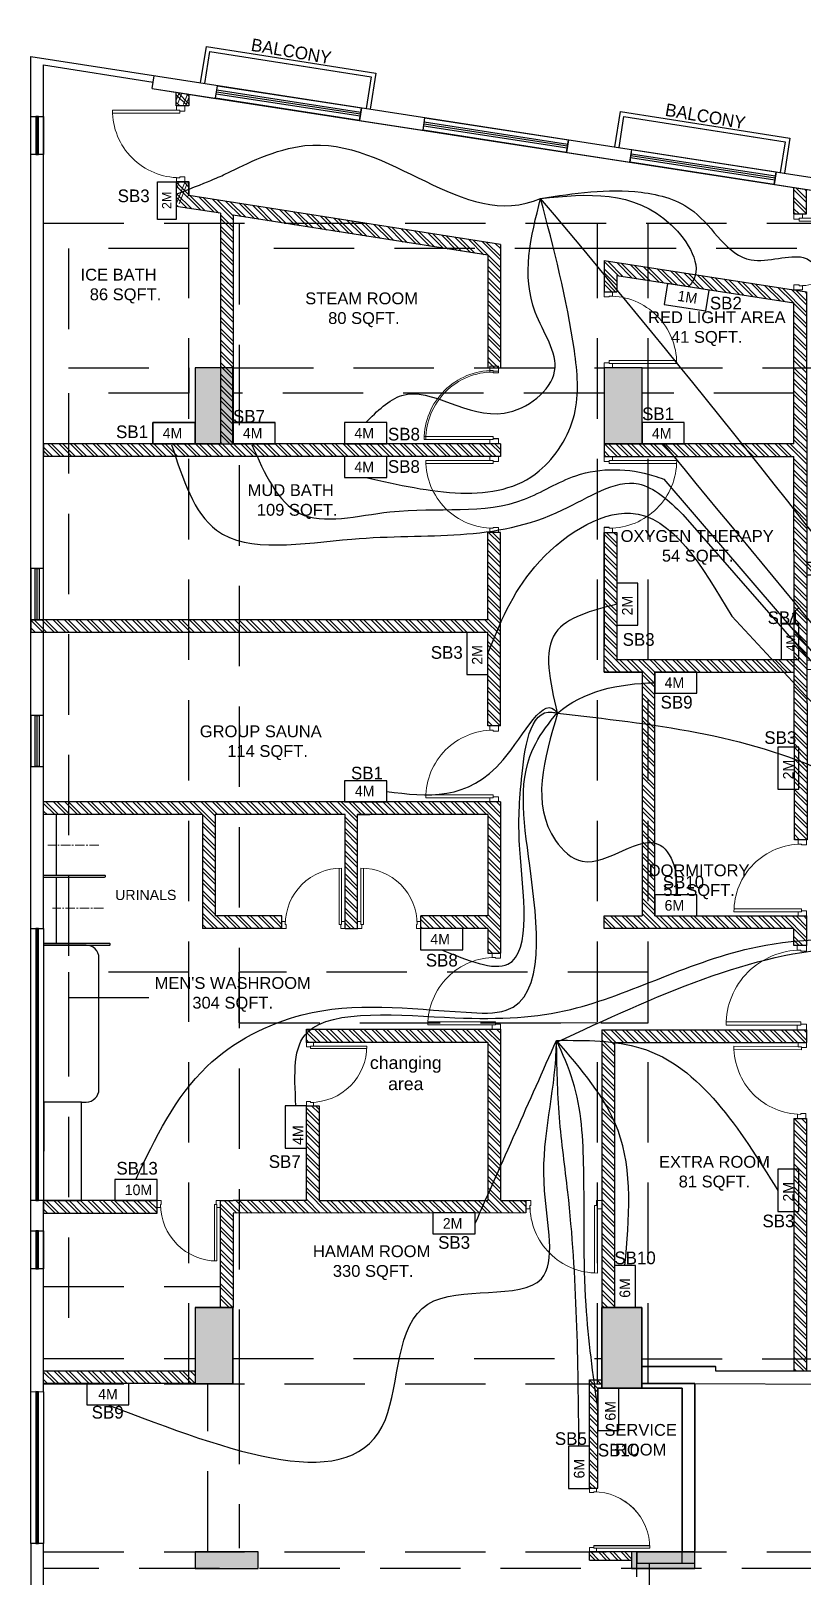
# Model space of a CAD drawing. Header units: millimetres. Extents: x 1464389 to 1998638, y -29162 to 256806.
# Drawn here: x 1708552 to 1717693, y 142002 to 160305 of the extents above; entities that cross this region are included whole.
import ezdxf

# ---------------------------------------------------------------- set-up
doc = ezdxf.new("R2010")
doc.units = ezdxf.units.MM
doc.header["$LTSCALE"] = 15
for name, pattern in [('CENTER2', [1.125, 0.75, -0.125, 0.125, -0.125]), ('DASHED2', [0.375, 0.25, -0.125]), ('HIDDEN', [9.525, 6.35, -3.175]), ('JIS_02_1.2', [2.5, 1.25, -1.25])]:
    doc.linetypes.add(name, pattern=pattern)
doc.layers.get('0').update_dxf_attribs({"lineweight": 5})
for name, color, linetype in [('0_1.5sqmm wire', 4, 'Continuous'), ('0_2.5sqmm', 6, 'Continuous'), ('0_COVE_loop', 30, 'Continuous'), ('A-TEXT', 4, 'Continuous'), ('A-WNDW', 4, 'Continuous'), ('COLUMN', 14, 'Continuous'), ('FURNITURE', 24, 'Continuous'), ('GFC Walls', 14, 'Continuous'), ('Layer 1', 7, 'Continuous'), ('LS_DR_Washbasin', 165, 'Continuous'), ('NEW WALL', 5, 'Continuous'), ('S-beamline-7', 8, 'HIDDEN'), ('S-col-3', 3, 'Continuous'), ('S-rcshd-252', 252, 'Continuous'), ('Text', 250, 'Continuous')]:
    doc.layers.add(name, color=color, linetype=linetype)
for name, color, linetype, lineweight in [('DOOR', 124, 'Continuous', 9), ('flooring', 251, 'JIS_02_1.2', 20), ('ledge wall line', 252, 'Continuous', 13), ('SKIRTING', 52, 'Continuous', 30)]:
    doc.layers.add(name, color=color, linetype=linetype, lineweight=lineweight)
doc.layers.add('Furnitures', color=7, linetype='Continuous', lineweight=25, true_color=0x753b00)
doc.styles.add('ARIAL', font='arial.ttf')

# ---------------------------------------------------------------- blocks, each defined once
blk = doc.blocks.new('D900')
for points in [[(0, 840), (0, 900), (100, 900), (100, 850), (60, 850), (60, 840)], [(0, 60), (0, 0), (100, 0), (100, 50), (60, 50), (60, 60)]]:
    blk.add_lwpolyline(points, close=True)
blk.add_lwpolyline([(60, 850, -0.414214), (860, 50), (60, 50), (60, 85), (859, 85)], format="xyb")
blk = doc.blocks.new('C')
at = {"layer": 'S-rcshd-252'}
h = blk.add_hatch(color=1, dxfattribs=at)
h.dxf.hatch_style = 1
h.paths.add_polyline_path([(2188411, 910774), (2187961, 910774), (2187961, 909874), (2188261, 909874), (2188411, 909874)])
h.paths.add_polyline_path([(2188411, 899641), (2188261, 899641), (2187961, 899641), (2187961, 898741), (2188411, 898741)])
h.paths.add_polyline_path([(2188711, 896750), (2187961, 896750), (2187961, 896550), (2188711, 896550)])
h.paths.add_polyline_path([(2193256, 899641), (2192781, 899641), (2192781, 898686), (2193256, 898686)])
h.paths.add_polyline_path([(2193196, 896750), (2193135, 896750), (2193135, 896550), (2193196, 896550)])
h.paths.add_polyline_path([(2193346, 896614), (2193196, 896614), (2193196, 896550), (2193346, 896550)])
h.paths.add_polyline_path([(2193736, 896750), (2193196, 896750), (2193196, 896614), (2193736, 896614)])
h.paths.add_polyline_path([(2193886, 896614), (2193736, 896614), (2193346, 896614), (2193346, 896550), (2193886, 896550)])
h.paths.add_polyline_path([(2193886, 896750), (2193736, 896750), (2193736, 896614), (2193886, 896614)])
h.paths.add_polyline_path([(2198475, 899036), (2198000, 899036), (2198000, 898722), (2198475, 898720)])
h.paths.add_polyline_path([(2198475, 899651), (2198000, 899651), (2198000, 899036), (2198475, 899036)])
h.paths.add_polyline_path([(2203030, 897190), (2202880, 897190), (2202880, 896750), (2203030, 896750)])
h.paths.add_polyline_path([(2203145, 897190), (2203030, 897190), (2203030, 896750), (2203145, 896750)])
h.paths.add_polyline_path([(2203145, 896750), (2203030, 896750), (2203030, 896550), (2203145, 896550)])
h.paths.add_polyline_path([(2203030, 896750), (2202880, 896750), (2202880, 896550), (2203030, 896550)])
h.paths.add_polyline_path([(2203030, 896550), (2202880, 896550), (2202880, 896520), (2203030, 896520)])
h.paths.add_polyline_path([(2203145, 896550), (2203030, 896550), (2203030, 896520), (2203145, 896520)])
h.paths.add_polyline_path([(2208039, 896750), (2207774, 896750), (2207774, 896550), (2208039, 896550)])
h.paths.add_polyline_path([(2208039, 897190), (2207774, 897190), (2207774, 896750), (2208039, 896750)])
h.paths.add_polyline_path([(2208039, 896550), (2207774, 896550), (2207774, 896520), (2208039, 896520)])
h.paths.add_polyline_path([(2208039, 901491), (2207774, 901491), (2207774, 900691), (2208039, 900691)])
h.paths.add_polyline_path([(2208039, 905638), (2207694, 905638), (2207694, 904838), (2208039, 904838)])
h.paths.add_polyline_path([(2208039, 909712), (2207694, 909712), (2207694, 908912), (2208039, 908912)])
h.paths.add_polyline_path([(2203060, 910774), (2202610, 910774), (2202610, 909874), (2203060, 909874)])
h.paths.add_polyline_path([(2198475, 910774), (2198025, 910774), (2198025, 909874), (2198475, 909874)])
h.paths.add_polyline_path([(2193260, 910774), (2192810, 910774), (2192810, 909874), (2193260, 909874)])
h = blk.add_hatch(color=1, dxfattribs=at)
h.dxf.hatch_style = 1
h.paths.add_polyline_path([(2203330, 899651), (2202880, 899651), (2202880, 898851), (2203030, 898851), (2203030, 898701), (2203330, 898701)])
h.paths.add_polyline_path([(2203030, 898851), (2202880, 898851), (2202880, 898701), (2203030, 898701)], flags=17)
at = {"layer": 'COLUMN', "color": 240, "true_color": 0xed1f24}
blk.add_lwpolyline([(2203330, 899651), (2202880, 899651), (2202880, 898701), (2203330, 898701)], close=True, dxfattribs=at)
at = {"layer": 'S-col-3', "color": 1, "lineweight": -3, "ltscale": 0.15}
for points in [[(2187961, 909874), (2188411, 909874), (2188411, 910774), (2187961, 910774)], [(2192810, 909874), (2193260, 909874), (2193260, 910774), (2192810, 910774)], [(2198025, 909874), (2198475, 909874), (2198475, 910774), (2198025, 910774)], [(2202610, 909874), (2203060, 909874), (2203060, 910774), (2202610, 910774)], [(2208039, 909712), (2207694, 909712), (2207694, 908912), (2208039, 908912)], [(2208039, 905638), (2207694, 905638), (2207694, 904838), (2208039, 904838)], [(2208039, 905638), (2207694, 905638), (2207694, 904838), (2208039, 904838)], [(2207774, 900691), (2208039, 900691), (2208039, 901491), (2207774, 901491)], [(2207774, 900691), (2208039, 900691), (2208039, 901491), (2207774, 901491)], [(2187961, 898741), (2188411, 898741), (2188411, 899641), (2187961, 899641)], [(2192781, 898686), (2193256, 898686), (2193256, 899641), (2192781, 899641)], [(2202880, 896520), (2203145, 896520), (2203145, 897190), (2202880, 897190)], [(2207774, 896520), (2208039, 896520), (2208039, 897190), (2207774, 897190)], [(2207774, 896520), (2208039, 896520), (2208039, 897190), (2207774, 897190)]]:
    blk.add_lwpolyline(points, close=True, dxfattribs=at)
blk.add_lwpolyline([(2198000, 898722), (2198000, 899651), (2198475, 899651), (2198475, 898720)], dxfattribs=at)
blk = doc.blocks.new('3rd floor beam')
at = {"layer": 'GFC Walls', "color": 252, "linetype": 'DASHED2', "ltscale": 20, "true_color": 0x939598}
for points in [[(2205673, 735816), (2205673, 750221)], [(2205473, 749921), (2205473, 736197)]]:
    blk.add_lwpolyline(points, dxfattribs=at)
at = {"layer": 'S-beamline-7', "ltscale": 10}
for p, q in [((2203758, 745084), (2203758, 748359)), ((2182149, 739337), (2184245, 739337)), ((2189240, 738482), (2196843, 738479)), ((2184095, 736197), (2184095, 738187)), ((2203758, 736636), (2203758, 738147)), ((2204023, 736636), (2204023, 738147))]:
    blk.add_line(p, q, dxfattribs=at)
at = {"layer": 'S-beamline-7', "color": 9, "ltscale": 10, "true_color": 0xc7c8ca}
for points in [[(2182149, 751932), (2193934, 751933)], [(2183870, 738187), (2183870, 751923)], [(2184470, 751923), (2184470, 738187)], [(2188715, 738187), (2188715, 751923)], [(2189315, 738187), (2189315, 751923)], [(2183870, 751632), (2183870, 751632), (2182445, 751632), (2182445, 750221), (2183870, 750221), (2183870, 749921), (2182445, 749921), (2182445, 738497)], [(2193934, 751632), (2189290, 751632), (2188690, 751632), (2184470, 751632)], [(2194534, 736247), (2194534, 751636)], [(2194534, 736247), (2194534, 751636)], [(2194536, 751636), (2198521, 751010)], [(2199389, 749921), (2199389, 751214), (2198517, 751214)], [(2198519, 738297), (2198519, 751213)], [(2184395, 750221), (2188794, 750221)], [(2189244, 750221), (2193980, 750221)], [(2194457, 750221), (2198594, 750221)], [(2199044, 749921), (2199044, 750221), (2205673, 750221)], [(2188794, 749921), (2184395, 749921)], [(2193905, 749921), (2189244, 749921)], [(2198594, 749921), (2194459, 749921)], [(2205473, 749921), (2199044, 749921)], [(2203758, 749158), (2203758, 749921), (2199389, 749921), (2199389, 744843), (2203678, 744843)], [(2204023, 748709), (2204023, 749159), (2198519, 749156)], [(2198519, 748706), (2203678, 748708)], [(2193934, 738497), (2193934, 747961)], [(2204023, 744843), (2205665, 744843)], [(2203678, 744543), (2199389, 744543), (2199389, 738497), (2203758, 738497), (2203758, 744284)], [(2204023, 744543), (2205665, 744543)], [(2204023, 738497), (2204023, 744543)], [(2184470, 742461), (2189315, 742461), (2189315, 743061), (2184470, 743061)], [(2182149, 738487), (2183945, 738487)], [(2184395, 738487), (2188765, 738487)], [(2204023, 738497), (2205665, 738497)], [(2182149, 738187), (2188765, 738187)], [(2184470, 738187), (2184470, 736237)], [(2199164, 735997), (2199164, 738147), (2203758, 738147), (2203758, 736197), (2199164, 736197)], [(2204023, 738147), (2205665, 738147)], [(2182149, 736197), (2205665, 736197)], [(2205665, 735997), (2182149, 735997)]]:
    blk.add_lwpolyline(points, dxfattribs=at)
for points in [[(2204023, 744843), (2205473, 744843), (2205473, 748934), (2204023, 748934)], [(2182445, 742761), (2183870, 742761), (2183870, 743061), (2182445, 743061)]]:
    blk.add_lwpolyline(points, close=True, dxfattribs=at)
blk = doc.blocks.new('outer wall')
blk.add_line((883728, -143804.8), (883751.3, -143656.6))
at = {"layer": 'A-WNDW', "ltscale": 0.5}
for p, q in [((877106.1, -142784.7), (877129.4, -142636.5)), ((882018.2, -143541.4), (882041.5, -143393.2))]:
    blk.add_line(p, q, dxfattribs=at)
for points in [[(877106.1, -142784.7), (877129.4, -142636.5), (878837.3, -142899.6), (878814, -143047.8), (877106.1, -142784.7)], [(878825.4, -142973.7), (877117.8, -142710.6)], [(879565.1, -143163.5), (879588.4, -143015.3), (881290.3, -143277.5), (881267, -143425.7), (879565.1, -143163.5)], [(881278.5, -143351.6), (879576.8, -143089.4)], [(883739.9, -143729.1), (882030.1, -143465.7)], [(874991.9, -148960.9), (874991.9, -148355.9)], [(874991.9, -150700.9), (874991.9, -150095.9)]]:
    blk.add_lwpolyline(points, dxfattribs=at)
for points in [[(878821.6, -142998.4), (877114, -142735.3), (877121.6, -142685.9), (878829.2, -142949)], [(874916.9, -143451.9), (874916.9, -143001.9), (875066.9, -143001.9), (875066.9, -143451.9)], [(874975.2, -143001.9), (874975.2, -143451.9), (875008.6, -143451.9), (875008.6, -143001.9)], [(881274.7, -143376.3), (879573, -143114.1), (879580.6, -143064.7), (881282.3, -143326.9)], [(882018.5, -143539.8), (882041.7, -143391.6), (883751.3, -143656.6), (883728, -143804.8)], [(883736.1, -143753.8), (882026.3, -143490.4), (882033.9, -143441), (883743.7, -143704.4)], [(874916.9, -148960.9), (875066.9, -148960.9), (875066.9, -148355.9), (874916.9, -148355.9)], [(874966.9, -148960.9), (874966.9, -148355.9), (875016.9, -148355.9), (875016.9, -148960.9)], [(874916.9, -150700.9), (875066.9, -150700.9), (875066.9, -150095.9), (874916.9, -150095.9)], [(874966.9, -150700.9), (874966.9, -150095.9), (875016.9, -150095.9), (875016.9, -150700.9)], [(874916.9, -155840), (874916.9, -152620.1), (875066.9, -152620.1), (875066.9, -155840)], [(874975.3, -152620.1), (874975.3, -155840), (875008.6, -155840), (875008.6, -152620.1)], [(874917.1, -159905.1), (874917, -158105), (875066.8, -158105.3), (875067, -159905.4)], [(874975.2, -158105.1), (874975.3, -159905.2), (875008.8, -159905.3), (875008.6, -158105.2)]]:
    blk.add_lwpolyline(points, close=True, dxfattribs=at)
for points, const_width in [([(874991.9, -143001.9), (874991.9, -143451.9)], 9.38), ([(874991.9, -152620.1), (874991.9, -155840)], 9.38), ([(874991.9, -158105.2), (874992, -159905.3)], 9.41)]:
    blk.add_lwpolyline(points, dxfattribs=dict(at, const_width=const_width))
at = {"layer": 'GFC Walls'}
for p, q in [((874916.9, -152620.1), (874916.9, -142290.9)), ((874916.9, -142290.9), (886945.3, -144150.9)), ((875066.9, -152620.1), (875066.9, -142388.4)), ((875066.9, -142388.4), (876367, -142592.7)), ((875066.9, -142388.4), (876367, -142592.7)), ((876355, -142669), (876378.3, -142520.8)), ((876355, -142669), (876378.3, -142520.8)), ((876355, -142669), (877105.8, -142787)), ((877509.3, -142847.1), (878255.5, -142961.9)), ((879962.4, -143225), (880708.6, -143339.8)), ((881267, -143425.7), (881290.3, -143277.5)), ((882434.2, -143605.7), (883180.4, -143720.6)), ((883728, -143804.8), (883751.3, -143656.6)), ((875066.9, -158105.3), (875066.9, -155840)), ((883033.9, -157805.1), (882157.9, -157805.1)), ((882157.9, -158010.1), (882157.9, -157805.1)), ((883033.9, -157805.1), (883033.9, -157860.1)), ((883033.9, -157860.1), (886901.9, -157860.1)), ((882637.9, -158065.1), (882157.9, -158065.1)), ((882637.9, -159986.9), (882637.9, -158065.1)), ((882787.9, -158010.1), (891781.9, -158050.1)), ((882787.9, -158053.9), (882787.9, -158010.1)), ((882787.9, -160136.9), (882787.9, -158053.9)), ((874916.9, -159905.4), (874916.9, -160935.9)), ((875066.9, -160785.9), (875066.9, -159905.4)), ((882097.9, -160241.9), (882097.9, -160000.4)), ((882097.9, -160000.4), (882637.9, -160000.4)), ((882247.9, -161435.9), (882247.9, -160136.9)), ((882247.9, -160136.9), (882637.9, -160136.9)), ((882637.9, -160136.9), (882787.9, -160136.9)), ((882097.9, -160296.9), (882097.9, -160241.9))]:
    blk.add_line(p, q, dxfattribs=at)
for points in [[(876355, -142669), (896735.9, -145808.7)], [(874917, -158105), (874916.9, -156650), (874916.9, -155840)], [(882157.9, -158010.1), (882787.9, -158010.1), (882787.9, -159986.9)], [(882787.9, -160000.4), (882787.9, -158010.1), (882157.9, -158010.1), (882157.9, -158065.1), (882637.9, -158065.1), (882637.9, -160000.4), (882787.9, -160000.4)]]:
    blk.add_lwpolyline(points, dxfattribs=at)
for points in [[(881682.9, -157110.1), (882157.9, -157110.1), (882157.9, -158065.1), (881682.9, -158065.1)], [(882097.9, -160136.9), (882637.9, -160136.9), (882637.9, -160000.4), (882097.9, -160000.4)]]:
    blk.add_lwpolyline(points, close=True, dxfattribs=at)
at = {"layer": 'Layer 1'}
for q in [(877509.3, -142847.1), (877509.3, -142847.1), (878837.3, -142899.6), (878836.8, -142899.6), (878836.8, -142899.6)]:
    blk.add_line((878814, -143047.8), q, dxfattribs=at)
for points in [[(876929.2, -142602.1), (876996.7, -142172.2), (879006.3, -142487.4), (878939.6, -142912.9)], [(876978.7, -142609.7), (877038.3, -142229.4), (878949.2, -142529.1), (878890.2, -142905.3)], [(881839.4, -143361.4), (881905.1, -142942.1), (883914.8, -143257.3), (883849.7, -143672.2)], [(881888.8, -143369), (881946.8, -142999.2), (883857.7, -143298.9), (883800.3, -143664.6)]]:
    blk.add_lwpolyline(points, dxfattribs=at)
blk = doc.blocks.new('DOOR')
at = {"layer": 'DOOR'}
for p, xscale, yscale, zscale, rotation in [((876743, -142876), 0.9998884328855395, 0.9998884328855395, 0.9998884328855395, 179.9999999999829), ((884116, -149552), -1.111111111111109, 1.111111111111109, 1.111111111111109, 270), ((884112, -152470), -1.000938348249392, 1.000938348249392, 1.000938348249392, 359.9999999999933), ((878641, -152620), 0.833208019786223, 0.833208019786223, 0.833208019786223, 90), ((878788, -152620), -0.8333333333330907, 0.8333333333330907, 0.8333333333330907, 270), ((878183, -153970), -0.8333333333323137, 0.8333333333323137, 0.8333333333323137, 180), ((884112, -153970), 1.001173196474355, 1.001173196474355, 1.001173196474355, 179.4305568197881), ((877163, -155840), -0.8333333333333355, 0.8333333333333355, 0.8333333333333341, 90)]:
    blk.add_blockref('D900', p, dxfattribs=dict(at, xscale=xscale, yscale=yscale, zscale=zscale, rotation=rotation))
at = {"layer": 'DOOR', "xscale": -1}
for p, rotation in [((883962, -144155), 180), ((881712, -147027), 180), ((881683, -155840), 90)]:
    blk.add_blockref('D900', p, dxfattribs=dict(at, rotation=rotation))
at = {"layer": 'DOOR'}
blk.add_blockref('D900', (881712, -145977), dxfattribs=at)
for p, xscale, yscale, zscale in [((880458, -146877), -1.022222222228302, 1.022222222228302, 1.022222222228302), ((884112, -153820), -1.111111111111109, 1.111111111111109, 1.111111111111109), ((889761, -157100), 1.33333333333362, 1.33333333333362, 1.33333333333362), ((881538, -160000), 0.8333333333333334, 0.8333333333333334, 0.8333333333333334)]:
    blk.add_blockref('D900', p, dxfattribs=dict(at, xscale=xscale, yscale=yscale, zscale=zscale))
at = {"layer": 'DOOR', "xscale": -1}
for p in [(880458, -146877), (880458, -151120), (880458, -151120), (880483, -153811)]:
    blk.add_blockref('D900', p, dxfattribs=at)
at = {"layer": 'DOOR'}
for p, rotation in [((880458, -147027), 180), ((880458, -147027), 180), ((885321, -149432), 270)]:
    blk.add_blockref('D900', p, dxfattribs=dict(at, rotation=rotation))
blk = doc.blocks.new('INTRNAL WALLS')
at = {"layer": 'ledge wall line'}
h = blk.add_hatch(dxfattribs=at)
h.set_pattern_fill('ANSI32', color=256, scale=10, angle=90)
h.paths.add_polyline_path([(881833, -153970), (884112, -153970), (884112, -153820), (881683, -153820), (881683, -157110), (881833, -157110)])
h.paths.add_polyline_path([(882312, -149582), (883965, -149582), (883965, -149432), (881862, -149432), (881862, -147927), (881712, -147927), (881712, -149582), (882162, -149582), (882162, -152470), (881712, -152470), (881712, -152620), (883962, -152620), (883962, -152820), (884112, -152820), (884112, -152470), (882312, -152470)])
h.paths.add_polyline_path([(880483, -151120), (875067, -151120), (875067, -151270), (876950, -151270), (876950, -152620), (877891, -152620), (877891, -152470), (877100, -152470), (877100, -151270), (878641, -151270), (878641, -152620), (878788, -152620), (878788, -151270), (878933, -151270), (880333, -151270), (880333, -152470), (879538, -152470), (879538, -152620), (880333, -152620), (880333, -152911), (880483, -152911)])
h.paths.add_polyline_path([(880483, -148961), (880483, -147927), (880333, -147927), (880333, -148961), (874917, -148961), (874917, -149111), (880333, -149111), (880333, -150220), (880483, -150220)])
h.paths.add_polyline_path([(880483, -146877), (877313, -146877), (877313, -144171), (880333, -144645), (880333, -145977), (880483, -145977), (880483, -144517), (876791, -143937), (876791, -143775), (876641, -143775), (876641, -144065), (877163, -144147), (877163, -146877), (875067, -146877), (875067, -147027), (880483, -147027)])
h.paths.add_polyline_path([(884112, -145078), (881712, -144708), (881712, -145077), (881862, -145077), (881862, -144883), (883962, -145207), (883962, -146877), (881712, -146877), (881712, -147027), (883962, -147027), (883967, -151569), (884117, -151569)])
h.paths.add_polyline_path([(886927, -144298), (886777, -144275), (886777, -148282), (884115, -148282), (884115, -148432), (886927, -148432)])
h.paths.add_polyline_path([(889911, -149432), (889911, -144757), (889761, -144734), (889761, -149432), (886221, -149432), (886221, -149582), (889761, -149582), (889761, -155900), (889911, -155900)])
h.paths.add_polyline_path([(881638, -158065), (881683, -158065), (881683, -157965), (881538, -157965), (881538, -159250), (881638, -159250)])
h.paths.add_polyline_path([(882037, -160000), (881538, -160000), (881538, -160100), (882037, -160100)])
h.paths.add_polyline_path([(884112, -154870), (883962, -154870), (883962, -157860), (884112, -157860)])
h.paths.add_polyline_path([(880783, -155840), (880483, -155840), (880483, -153811), (878183, -153811), (878183, -153970), (880333, -153970), (880333, -155840), (878333, -155840), (878333, -154720), (878183, -154720), (878183, -155840), (877313, -155840), (877163, -155840), (877163, -157110), (877313, -157110), (877313, -155990), (880783, -155987)])
h.paths.add_polyline_path([(876413, -155840), (875067, -155840), (875067, -155990), (876413, -155990)])
h.paths.add_polyline_path([(876863, -157860), (875067, -157860), (875067, -158010), (876863, -158010)])
h.paths.add_polyline_path([(876791, -142736), (876641, -142714), (876641, -142876), (876791, -142876)])
h.paths.add_polyline_path([(884112, -143864), (883962, -143841), (883962, -144155), (884112, -144155)])
h = blk.add_hatch(dxfattribs=at)
h.set_pattern_fill('ANSI32', color=256, scale=10, angle=90)
h.paths.add_polyline_path([(887561, -155800), (885171, -155800), (885171, -155900), (887561, -155900)])
h.paths.add_polyline_path([(885321, -149582), (885171, -149582), (885171, -155800), (885321, -155800)])
at = {"layer": 'NEW WALL'}
for p, q in [((876641, -143775), (876641, -144065)), ((876791, -143775), (876641, -143775)), ((876791, -143937), (876791, -143775)), ((883962, -144155), (883962, -143841)), ((883962, -143841), (884112, -143864)), ((880483, -144517), (876791, -143937)), ((884112, -144155), (884112, -143864)), ((877163, -144147), (876641, -144065)), ((877163, -144147), (877163, -146877)), ((880333, -144645), (877313, -144171)), ((877313, -144171), (877313, -146877)), ((883962, -144155), (884112, -144155)), ((886777, -144275), (886777, -148282)), ((886777, -144275), (886927, -144298)), ((886927, -144298), (886927, -148432)), ((880483, -144517), (880483, -145977)), ((880333, -144645), (880333, -145977)), ((881712, -144708), (884112, -145078)), ((881712, -144708), (881712, -145077)), ((881862, -144883), (883962, -145207)), ((881862, -144883), (881862, -145077)), ((881712, -145077), (881862, -145077)), ((883962, -146877), (883962, -145207)), ((880333, -145977), (880483, -145977)), ((877163, -146877), (875067, -146877)), ((875067, -146877), (875067, -147027)), ((880483, -146877), (877313, -146877)), ((880483, -146877), (880483, -147027)), ((883962, -146877), (881712, -146877)), ((881712, -146877), (881712, -147027)), ((880483, -147027), (875067, -147027)), ((881712, -147027), (883962, -147027)), ((880333, -148961), (880333, -147927)), ((880483, -147927), (880333, -147927)), ((880483, -148961), (880483, -147927)), ((881712, -147927), (881712, -149277)), ((881712, -149582), (881712, -147927)), ((881712, -147927), (881862, -147927)), ((881862, -147927), (881862, -149432)), ((880333, -148961), (874917, -148961)), ((874917, -148961), (874917, -149111)), ((880483, -150220), (880483, -148961)), ((880333, -149111), (874917, -149111)), ((880333, -150220), (880333, -149111)), ((886221, -149582), (886221, -149432)), ((882162, -149582), (881712, -149582)), ((882162, -149582), (882162, -152470)), ((882312, -149582), (883962, -149582)), ((882312, -152470), (882312, -149582)), ((885171, -149582), (885321, -149582)), ((880483, -150220), (880333, -150220)), ((880483, -151120), (875067, -151120)), ((875067, -151270), (875067, -151120)), ((880483, -151120), (880483, -152911)), ((876950, -151270), (875067, -151270)), ((876950, -151270), (876950, -152620)), ((878641, -151270), (877100, -151270)), ((877100, -151270), (877100, -152470)), ((878641, -152620), (878641, -151270)), ((878783, -151270), (878933, -151270)), ((880333, -151270), (878788, -151270)), ((878788, -152620), (878788, -151270)), ((880333, -151270), (880333, -152470)), ((877891, -152620), (876950, -152620)), ((877891, -152470), (877100, -152470)), ((877891, -152620), (877891, -152470)), ((878641, -152620), (878791, -152620)), ((880333, -152470), (879538, -152470)), ((879538, -152620), (879538, -152470)), ((880333, -152620), (879538, -152620)), ((880333, -152620), (880333, -152911)), ((880333, -152911), (880483, -152911)), ((878183, -153811), (880483, -153811)), ((878183, -153970), (878183, -153811)), ((880483, -153811), (880483, -155840)), ((881683, -153820), (881683, -157110)), ((881683, -153820), (884112, -153820)), ((884112, -153820), (884112, -153970)), ((880333, -153970), (878183, -153970)), ((880333, -153970), (880333, -155840)), ((881833, -153970), (881833, -157110)), ((881833, -153970), (884112, -153970)), ((878183, -155840), (878183, -154720)), ((878183, -154720), (878333, -154720)), ((878333, -154720), (878333, -155840)), ((883962, -154870), (883962, -157860)), ((883962, -154870), (884112, -154870)), ((884112, -154870), (884112, -157860)), ((878183, -155840), (877313, -155840)), ((878333, -155840), (880333, -155840)), ((880483, -155840), (880783, -155840)), ((880783, -155840), (880783, -155987)), ((887561, -155800), (887561, -155900)), ((880783, -155987), (877313, -155990)), ((881683, -157110), (881833, -157110)), ((883962, -157860), (884112, -157860)), ((881538, -159250), (881538, -157965)), ((881538, -157965), (881683, -157965)), ((881638, -159250), (881638, -158065)), ((881638, -158065), (881683, -158065)), ((881683, -158065), (881683, -157965)), ((881538, -159250), (881638, -159250)), ((881538, -160000), (882037, -160000)), ((881538, -160100), (881538, -160000)), ((881538, -160100), (882037, -160100)), ((882037, -160000), (882037, -160100))]:
    blk.add_line(p, q, dxfattribs=at)
for points in [[(876791, -142876), (876641, -142876), (876641, -142714), (876791, -142736)], [(876413, -155840), (875067, -155840), (875067, -155990), (876413, -155990)], [(875067, -157860), (876863, -157860), (876863, -158010), (875067, -158010)]]:
    blk.add_lwpolyline(points, close=True, dxfattribs=at)
for points in [[(889761, -149432), (889761, -144734), (889911, -144757), (889911, -149432)], [(884112, -145078), (884117, -151569), (883967, -151569), (883962, -147027)], [(886777, -148282), (884112, -148282)], [(886927, -148432), (884112, -148432)], [(881862, -149432), (883962, -149432)], [(889761, -149432), (886221, -149432)], [(889761, -155900), (889911, -155900), (889911, -149432)], [(885171, -149582), (885171, -155900), (887561, -155900)], [(885321, -149582), (885321, -155800), (887561, -155800)], [(889761, -155900), (889761, -149582), (886221, -149582)], [(882312, -152470), (884112, -152470), (884112, -152820), (883962, -152820), (883962, -152620), (881712, -152620), (881712, -152470), (882162, -152470)], [(877313, -155990), (877313, -157110), (877163, -157110), (877163, -155840), (877313, -155840)]]:
    blk.add_lwpolyline(points, dxfattribs=at)

msp = doc.modelspace()

# ---------------------------------------------------------------- hatches: boundary and pattern name
at = {"layer": 'ledge wall line'}
h = msp.add_hatch(dxfattribs=at)
h.set_pattern_fill('ANSI32', color=256, scale=10, angle=23.54047)
h.set_pattern_definition([(68.540472, (-706845.3, -755773.895), (-88.64691, 34.846633), []), (68.540472, (-706804.14, -755755.96), (-88.64691, 34.846633), [])])
h.paths.add_polyline_path([(1710425.7, 159554.6), (1710275.7, 159578.1), (1710275.7, 159435.7), (1710425.7, 159435.7)])
h = msp.add_hatch(dxfattribs=at)
h.set_pattern_fill('ANSI32', color=256, scale=10, angle=23.54047)
h.set_pattern_definition([(68.540472, (-706845.3, -755773.895), (-88.64691, 34.846633), []), (68.540472, (-706804.14, -755755.96), (-88.64691, 34.846633), [])])
h.paths.add_polyline_path([(1710425.7, 159554.6), (1710275.7, 159578.1), (1710275.7, 159435.7), (1710320.1, 159435.7), (1710319.6, 159435.7), (1710322.9, 159434.9), (1710425.7, 159435.7)])
h = msp.add_hatch(dxfattribs=at)
h.set_pattern_fill('ANSI32', color=256, scale=10, angle=23.54047)
h.set_pattern_definition([(68.540472, (-471984.01, -754972.06), (-88.64691, 34.846633), []), (68.540472, (-471942.85, -754954.12), (-88.64691, 34.846633), [])])
h.paths.add_polyline_path([(1710425.7, 158493.4), (1710275.7, 158516.9), (1710275.7, 158226.8), (1710425.7, 158355)])

# ---------------------------------------------------------------- linework, layer by layer
at = {"ltscale": 0.25}
for points in [[(1715267.7, 156015.2), (1715160.9, 156015.2)], [(1715267.7, 148555.4), (1714117.8, 148555.4)]]:
    msp.add_lwpolyline(points, dxfattribs=at)
at = {"layer": '0_1.5sqmm wire'}
for p, q in [((1709997.4, 155665.2), (1710497.4, 155665.2)), ((1709997.4, 155415.2), (1709997.4, 155665.2)), ((1710497.4, 155665.2), (1710497.4, 155415.2)), ((1710947.4, 155665.2), (1711447.4, 155665.2)), ((1710497.4, 155415.2), (1709997.4, 155415.2))]:
    msp.add_line(p, q, dxfattribs=at)
for points in [[(1710273.7, 158072.2), (1710050.7, 158072.2), (1710050.7, 158518.1), (1710273.7, 158518.1)], [(1716590.6, 157234.7), (1716096.6, 157312), (1716057.9, 157065), (1716551.9, 156987.7)], [(1710497.4, 155665.2), (1709997.4, 155665.2), (1709997.4, 155415.2), (1710497.4, 155415.2)], [(1711447.4, 155665.2), (1710947.4, 155665.2), (1710947.4, 155415.2), (1711447.4, 155415.2)], [(1712770.1, 155665.2), (1712270.1, 155665.2), (1712270.1, 155415.2), (1712770.1, 155415.2)], [(1716296.6, 155665.2), (1715796.6, 155665.2), (1715796.6, 155415.2), (1716296.6, 155415.2)], [(1712770.1, 155265.2), (1712270.1, 155265.2), (1712270.1, 155015.2), (1712770.1, 155015.2)], [(1715496.6, 153765.2), (1715496.6, 153265.2), (1715746.6, 153265.2), (1715746.6, 153765.2)], [(1717443.5, 153279.8), (1717443.5, 152859.8), (1717653.5, 152859.8), (1717653.5, 153279.8)], [(1713717.8, 153181.2), (1713717.8, 152681.2), (1713967.8, 152681.2), (1713967.8, 153181.2)], [(1716446.6, 152709.8), (1715946.6, 152709.8), (1715946.6, 152459.8), (1716446.6, 152459.8)], [(1717405.9, 151822.6), (1717405.9, 151322.6), (1717655.9, 151322.6), (1717655.9, 151822.6)], [(1712770.1, 151422), (1712270.1, 151422), (1712270.1, 151172), (1712770.1, 151172)], [(1716446.6, 150072), (1715946.6, 150072), (1715946.6, 149822), (1716446.6, 149822)], [(1713670.2, 149672), (1713170.2, 149672), (1713170.2, 149422), (1713670.2, 149422)], [(1711567.8, 147572), (1711567.8, 147072), (1711817.8, 147072), (1711817.8, 147572)], [(1717405.7, 146821.8), (1717405.7, 146321.8), (1717655.7, 146321.8), (1717655.7, 146821.8)], [(1710047.4, 146702.1), (1709547.4, 146702.1), (1709547.4, 146452.1), (1710047.4, 146452.1)], [(1713817.8, 146304.8), (1713317.8, 146304.8), (1713317.8, 146054.8), (1713817.8, 146054.8)], [(1715467.8, 145682), (1715467.8, 145182), (1715717.8, 145182), (1715717.8, 145682)], [(1709713.5, 144282.1), (1709213.5, 144282.1), (1709213.5, 144032.1), (1709713.5, 144032.1)], [(1715272.8, 144227), (1715272.8, 143727), (1715522.8, 143727), (1715522.8, 144227)], [(1714922.8, 143541.6), (1714922.8, 143041.6), (1715172.8, 143041.6), (1715172.8, 143541.6)]]:
    msp.add_lwpolyline(points, close=True, dxfattribs=at)
for points, knots in [([(1710273.7, 158372), (1710731.9, 158549.4), (1710931.6, 158644.8), (1712520.4, 159445.8), (1713666.4, 157916.4), (1714594.3, 158321.8)], [2556.425261, 2556.425261, 2556.425261, 2556.425261, 3039.1906542, 4128.7028544, 7337.9672943, 7337.9672943, 7337.9672943, 7337.9672943]), ([(1716046.6, 155415.2), (1718809.2, 152071.9), (1721652.5, 148636.1), (1724476.4, 145184.5), (1724490.8, 145167)], [0, 0, 0, 0, 13311.06872, 13378.8795702, 13378.8795702, 13378.8795702, 13378.8795702])]:
    msp.add_open_spline(points, degree=3, knots=knots, dxfattribs=at)
for points in [[(1712520.1, 155665.2), (1712948.9, 155986.8), (1714162.2, 155777.8), (1714759.8, 156276.7), (1714530.9, 156972.5), (1714594.3, 158321.8)], [(1712520.1, 155015.2), (1714577.4, 155093.3), (1714993.6, 155759.9), (1714993.6, 156518.2), (1714594.3, 158321.8)], [(1714594.3, 158321.8), (1715784.7, 158393.6), (1716408, 158165.3), (1717087.9, 157594.1), (1717706.2, 157621.6), (1717926.3, 156605.6)], [(1714594.3, 158321.8), (1716140, 158009), (1716391.5, 157331.2), (1716343.6, 157273.4)], [(1715496.6, 153515.2), (1714773.1, 153177.6), (1714790.1, 152229.7)], [(1712770.1, 151297), (1714149.9, 151672.6), (1714790.1, 152229.7), (1714795, 152222.3)], [(1709797.4, 146702.1), (1710638.6, 148038.7), (1711769.3, 148651), (1713709.4, 148680.3), (1714186.3, 148704.8), (1714464.7, 150419.6), (1714535.2, 151865.8), (1714790.1, 152229.7)], [(1713420.2, 149422), (1714206.7, 149250.4), (1714347.8, 150609.5), (1714367.5, 151443.1), (1714730.9, 152236), (1714795, 152222.3)], [(1714795, 152222.3), (1714771.8, 150714), (1715088.2, 150469.2), (1716011.5, 150660.8), (1716185.4, 150384.5), (1716196.6, 150072)], [(1709463.5, 144032.1), (1712755, 143858.9), (1713257.7, 145224.3), (1714603, 145524.6), (1714640.4, 146564.9), (1714772.8, 148125.8), (1714781.9, 148348.5)], [(1713817.8, 146179.8), (1714781.9, 148348.5)], [(1714781.9, 148348.5), (1715783.5, 148256.8), (1717405.7, 146571.8)], [(1715592.8, 145682), (1715511.5, 147282.4), (1714781.9, 148348.5)], [(1715047.8, 143541.6), (1714916.6, 146549.7), (1714817.7, 147434.6), (1714781.9, 148348.5)], [(1715272.8, 143977), (1715132.6, 145212.2), (1715105.2, 146823), (1714977.1, 147866.2), (1714781.9, 148348.4)]]:
    msp.add_spline(points, degree=3, dxfattribs=at)
for points in [[(1717548.5, 153279.8), (1717574.3, 153358.8), (1717600.1, 153437.9), (1717652.8, 153471.6)], [(1714795, 152222.3), (1715096.7, 152486.7), (1715514.8, 152574.2), (1715946.6, 152584.8)]]:
    msp.add_open_spline(points, degree=3, dxfattribs=at)
at = {"layer": '0_2.5sqmm'}
msp.add_arc((1600394.6, 62108.3), 149327.2, 33.794749, 40.11422, dxfattribs=at)
for points in [[(1714795, 152222.3), (1718001.9, 151513), (1719412.9, 150586.5), (1722212.6, 147600.8), (1724490.8, 145167)], [(1714781.2, 148325), (1718207.9, 149441.8), (1724466.6, 145192)]]:
    msp.add_spline(points, degree=3, dxfattribs=at)
at = {"layer": '0_COVE_loop', "color": 116, "true_color": 0x136734}
for p, q in [((1716052.8, 154996), (1724490.8, 145167)), ((1716281.5, 154578.7), (1724490.8, 145167)), ((1716859.2, 153371.2), (1724479.2, 145180.4))]:
    msp.add_line(p, q, dxfattribs=at)
for points in [[(1710220.4, 155403.6), (1710751.1, 154392.6), (1712357, 154286.8), (1714854.1, 154630.6), (1715752.7, 154940.2), (1716281.5, 154578.7)], [(1713967.8, 152931.2), (1714525.3, 153958.5), (1715660.8, 154593), (1716859.2, 153371.2)]]:
    msp.add_spline(points, degree=3, dxfattribs=at)
for points, knots in [([(1711170.4, 155403.6), (1711324, 155060.3), (1711643.4, 154346.8), (1713027.7, 154736.4), (1714142.8, 154529.9), (1715064.8, 155141.2), (1715685, 155127.1), (1716013.8, 155010.3), (1716052.8, 154996)], [0, 0, 0, 0, 992.2525231, 2062.3527663, 3664.835311, 4334.5876814, 5257.1023733, 5381.7938167, 5381.7938167, 5381.7938167, 5381.7938167]), ([(1711692.8, 147572), (1711675, 147965.8), (1711624.5, 148784), (1713658.1, 148566.4), (1715267.7, 148658.5), (1716827.7, 149558.6), (1718800, 149575.7), (1721611.7, 148520.7), (1723718.7, 145966), (1724490.8, 145167)], [0, 0, 0, 0, 991.3402614, 2618.6382992, 4042.3036426, 6543.1177668, 8185.4421378, 9785.9616709, 15555.1710243, 15555.1710243, 15555.1710243, 15555.1710243])]:
    msp.add_open_spline(points, degree=3, knots=knots, dxfattribs=at)
at = {"layer": 'A-WNDW', "ltscale": 0.5}
for points in [[(1708551.8, 145642.1), (1708551.8, 146092.1), (1708701.8, 146092.1), (1708701.8, 145642.1)], [(1708610.1, 146092.1), (1708610.1, 145642.1), (1708643.4, 145642.1), (1708643.4, 146092.1)]]:
    msp.add_lwpolyline(points, close=True, dxfattribs=at)
at = {"layer": 'A-WNDW', "ltscale": 0.5, "const_width": 9.38}
msp.add_lwpolyline([(1708626.8, 146092.1), (1708626.7, 145642.1)], dxfattribs=at)
at = {"layer": 'COLUMN', "color": 240, "true_color": 0xed1f24}
for points in [[(1710497.4, 155415.2), (1710947.4, 155415.2), (1710947.4, 156315.2), (1710497.4, 156315.2)], [(1715346.6, 155415.2), (1715796.6, 155415.2), (1715796.6, 156315.2), (1715346.6, 156315.2)], [(1710497.4, 144281.9), (1710947.4, 144281.9), (1710947.4, 145181.9), (1710497.4, 145181.9)], [(1715317.8, 144227), (1715792.8, 144227), (1715792.8, 145182), (1715317.8, 145182)], [(1711247.4, 142091.5), (1711247.4, 142291.5), (1710497.4, 142291.5), (1710497.4, 142091.5)]]:
    msp.add_lwpolyline(points, close=True, dxfattribs=at)
at = {"layer": 'flooring', "linetype": 'CENTER2', "ltscale": 10}
for points in [[(1709357.4, 150662.3), (1708751.5, 150662.3)], [(1709412.1, 149912.7), (1708806.2, 149912.7)]]:
    msp.add_lwpolyline(points, dxfattribs=at)
at = {"layer": 'FURNITURE', "ltscale": 0.25}
for points in [[(1708851.9, 151022), (1708851.9, 150302.7)], [(1708851.9, 150282.7), (1708851.9, 149496)]]:
    msp.add_lwpolyline(points, dxfattribs=at)
at = {"layer": 'Furnitures', "ltscale": 0.25}
for points in [[(1708701.9, 150282.7), (1709426.3, 150282.7, 1.0366944), (1709426.3, 150302.7), (1708701.8, 150302.7)], [(1708701.8, 149476), (1709482.7, 149476, 1.0366944), (1709482.7, 149496), (1708701.8, 149496)]]:
    msp.add_lwpolyline(points, format="xyb", dxfattribs=at)
at = {"layer": 'Furnitures'}
msp.add_lwpolyline([(1709153.6, 147617.8), (1708703.6, 147617.8), (1708701.8, 146452.1), (1709151.8, 146452.1)], close=True, dxfattribs=at)
at = {"layer": 'Layer 1'}
msp.add_line((1715792.8, 144487), (1716668.8, 144487), dxfattribs=at)
msp.add_lwpolyline([(1710722.4, 159510.2), (1730370.8, 156483.4)], dxfattribs=at)
at = {"layer": 'LS_DR_Washbasin'}
msp.add_line((1709208.3, 149476), (1708701.8, 149476), dxfattribs=at)
msp.add_lwpolyline([(1709153.6, 147617.8), (1709208.3, 147617.9, 0.4142136), (1709358.3, 147767.9), (1709358.3, 149326, 0.4142136), (1709208.3, 149476)], format="xyb", dxfattribs=at)
at = {"layer": 'NEW WALL'}
for p, q in [((1710275.7, 158517.2), (1710426, 158516.1)), ((1710425.7, 158516.1), (1710425.7, 158355)), ((1713967.8, 156315.2), (1714117.8, 156315.2)), ((1715346.6, 155415.2), (1715346.6, 155265.2)), ((1715346.6, 154365.2), (1715346.6, 154365.2)), ((1715346.6, 154365.2), (1715496.6, 154365.2)), ((1715346.6, 152709.8), (1715796.6, 152709.8)), ((1715346.6, 152709.8), (1715796.6, 152709.8)), ((1714117.8, 148481.4), (1714117.8, 148322)), ((1711817.8, 147572), (1711967.8, 147572))]:
    msp.add_line(p, q, dxfattribs=at)
at = {"layer": 'S-beamline-7', "ltscale": 10}
msp.add_line((1711022.4, 148555.4), (1711022.4, 149155.4), dxfattribs=at)
at = {"layer": 'S-col-3', "color": 1, "lineweight": -3, "ltscale": 0.15}
msp.add_lwpolyline([(1716422.8, 142091.6), (1716422.8, 142291.6), (1715671.6, 142291.6), (1715671.6, 142091.6)], close=True, dxfattribs=at)
at = {"layer": 'SKIRTING'}
msp.add_line((1715792.8, 144282), (1715792.8, 144227), dxfattribs=at)

# ---------------------------------------------------------------- block references
at = {"layer": 'COLUMN', "color": 240, "true_color": 0xed1f24}
for name, p in [('3rd floor beam', (-473447.6, -593905.4)), ('C', (-477463.3, -754458.7))]:
    msp.add_blockref(name, p, dxfattribs=at)
at = {"layer": 'DOOR', "xscale": -1, "rotation": 180}
msp.add_blockref('D900', (1715346.6, 155265.2), dxfattribs=at)
at = {"layer": 'DOOR', "xscale": 0.8333333333333334, "yscale": 0.8333333333333334, "zscale": 0.8333333333333334}
msp.add_blockref('D900', (1715172.8, 142291.6), dxfattribs=at)

# ---------------------------------------------------------------- texts
at = {"layer": '0_1.5sqmm wire'}
for s, height, p in [('SB3', 150, (1709580.5, 158276.9)), ('SB2', 150, (1716600.1, 157006.2)), ('SB7', 150, (1710947.4, 155665.2)), ('SB1', 150, (1715796.6, 155695.2)), ('SB1', 150, (1709561.2, 155482)), ('4M', 125, (1710114.2, 155478.2)), ('4M', 125, (1711064.2, 155478.2)), ('4M', 125, (1712386.8, 155478.2)), ('SB8', 150, (1712784.5, 155454)), ('4M', 125, (1715913.3, 155475.8)), ('SB8', 150, (1712783.6, 155070.6)), ('4M', 125, (1712386.8, 155078.2)), ('SB1', 150, (1717284.8, 153279.8)), ('SB3', 150, (1713291.6, 152867.9)), ('SB3', 150, (1715565.9, 153021.8)), ('4M', 125, (1716063.3, 152522.7)), ('SB9', 150, (1716015.9, 152278)), ('SB3', 150, (1717245.5, 151859.2)), ('SB1', 150, (1712346.1, 151439.4)), ('4M', 125, (1712392.5, 151238.2)), ('SB10', 150, (1716041.3, 150147)), ('6M', 125, (1716063.3, 149885)), ('4M', 125, (1713286.9, 149485)), ('SB8', 150, (1713232.9, 149222.7)), ('SB7', 150, (1711371.5, 146837.6)), ('SB13', 150, (1709565.4, 146758.6)), ('10M', 125, (1709664.2, 146515)), ('2M', 125, (1713434.5, 146117.7)), ('SB3', 150, (1717223.6, 146133.8)), ('SB3', 150, (1713378.6, 145879.5)), ('SB10', 150, (1715467.8, 145696.7)), ('4M', 125, (1709349.5, 144095.1)), ('SB9', 150, (1709272.4, 143867.8)), ('SB5', 150, (1714763, 143555.7)), ('SB10', 150, (1715272.7, 143419.3))]:
    msp.add_text(s, height=height, dxfattribs=at).set_placement(p)
for s, height, rotation, p in [('2M', 111.48, 90, (1710217.5, 158194.5)), ('1M', 125, 351.1021, (1716210.7, 157109.2)), ('2M', 125, 90, (1715683.6, 153382)), ('2M', 125, 90, (1713904.8, 152798)), ('4M', 105, 90, (1717611.7, 152957.9)), ('2M', 125, 90, (1717593, 151439.3)), ('4M', 125, 90, (1711780.8, 147110)), ('2M', 125, 90, (1717592.7, 146438.6)), ('6M', 125, 90, (1715654.8, 145298.8)), ('6M', 125, 90, (1715482.3, 143843.8)), ('6M', 125, 90, (1715113.4, 143158.4))]:
    msp.add_text(s, height=height, rotation=rotation, dxfattribs=at).set_placement(p)
at = {"layer": 'Text', "ltscale": 0.25, "attachment_point": 7, "style": 'ARIAL'}
for s, width, insert, char_height in [('\\pxt5;    ICE BATH\\P      86 SQFT.', 1689.485, (1708923.5, 157076.7), 140), ('\\pxt5;STEAM ROOM\\P     80 SQFT.', 1689.485, (1711803.8, 156795.6), 140), ('\\pxt5;RED LIGHT AREA\\P     41 SQFT.', 2436.23, (1715867.7, 156572.3), 140), ('\\pxt5;MUD BATH\\P  109 SQFT.', 1689.485, (1711121.4, 154524.3), 140), ('\\pxt5;OXYGEN THERAPY\\P         54 SQFT.\\P  ', 2436.23, (1715542.3, 153747.5), 140), ('\\pxt5;GROUP SAUNA \\P      114 SQFT.    ', 1689.485, (1710553.8, 151667.1), 140), ('\\pxqc,t5;DORMITORY\\P51 SQFT.', 1986.674, (1715479.1, 150020.1), 140), ("\\pxqc;MEN'S WASHROOM\\P\\pt5;304 SQFT.", 2437.391, (1709725.1, 148686), 140), ('\\pxqc;changing \\Parea', 1302.77, (1712344.2, 147756.9), 150), ('\\pxqc,t5;EXTRA ROOM\\P81 SQFT.\\P\\pq*;  ', 1689.485, (1715809.4, 146334.4), 140), ('\\pxqc,t5;HAMAM ROOM\\P\\pq*;         330 SQFT.        \\P     ', 1896.1, (1711642.3, 145275.2), 140), ('\\pxqc,t5;SERVICE \\PROOM\\P  ', 1689.485, (1714934.9, 143195.4), 140)]:
    msp.add_mtext_dynamic_manual_height_columns(s, width=width, gutter_width=250, heights=[0], dxfattribs=dict(at, insert=insert, char_height=char_height))
at = {"layer": 'Text', "ltscale": 0.25, "insert": (1709550.4, 150008.9), "char_height": 120, "width": 1689.485, "attachment_point": 7, "style": 'ARIAL'}
msp.add_mtext('URINALS', dxfattribs=at)

# ---------------------------------------------------------------- next in the draw order: texts
at = {"layer": 'A-TEXT', "char_height": 150, "width": 2948.937, "attachment_point": 1, "rotation": 350.34762, "bg_fill": 2}
for insert in [(1711178, 160218.9), (1716086.5, 159449.1)]:
    msp.add_mtext('BALCONY', dxfattribs=dict(at, insert=insert))

# ---------------------------------------------------------------- next in the draw order: block references
for name in ['outer wall', 'INTRNAL WALLS', 'DOOR']:
    msp.add_blockref(name, (833634.8, 302292.1))

doc.saveas('drawing.dxf')
